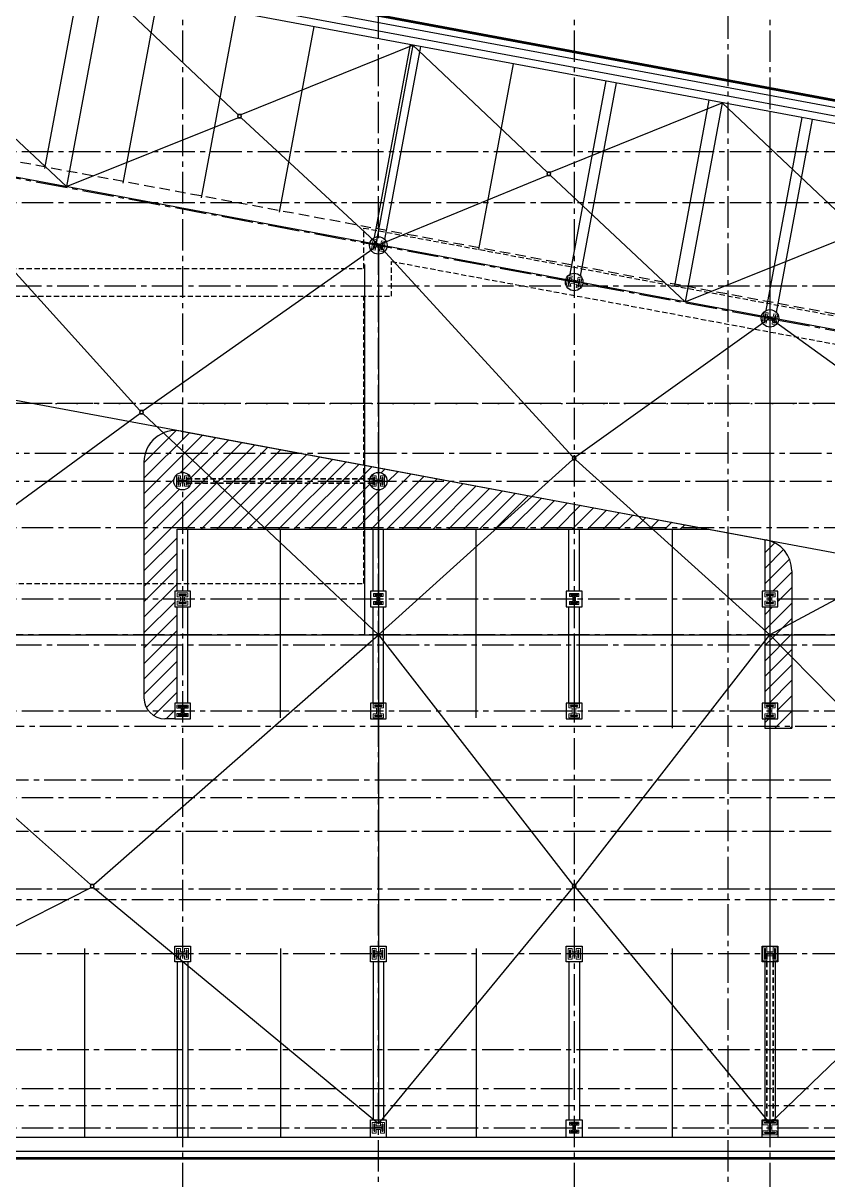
# Model space of a CAD drawing. Header units: inches. Extents: x -3719 to 348, y -844 to 2341.
# Drawn here: x -1418 to -498, y -60 to 1264 of the extents above; entities that cross this region are included whole.
import ezdxf

# ---------------------------------------------------------------- set-up
doc = ezdxf.new("R2010")
doc.units = ezdxf.units.IN
doc.header["$LTSCALE"] = 48
doc.header["$MEASUREMENT"] = 0
for name, pattern in [('CENTER2', [1.125, 0.75, -0.125, 0.125, -0.125]), ('DASHDOT2', [0.5, 0.25, -0.125, 0, -0.125]), ('HIDDEN', [0.375, 0.25, -0.125]), ('HIDDEN2', [0.1875, 0.125, -0.0625]), ('PHANTOM2', [1.25, 0.625, -0.125, 0.125, -0.125, 0.125, -0.125])]:
    doc.linetypes.add(name, pattern=pattern)
for name, color, linetype, lineweight in [('A-Detl-Hatch', 1, 'Continuous', 18), ('S-Detl-Hatch', 1, 'Continuous', 18), ('S-Detl-Wide', 3, 'Continuous', 35)]:
    doc.layers.add(name, color=color, linetype=linetype, lineweight=lineweight)
for name, color, linetype in [('A-Flor-Pfix', 4, 'Continuous'), ('A-Grid(3-32)', 8, 'CENTER2'), ('A-Roof-Above', 8, 'HIDDEN2'), ('A-Site-Element', 2, 'Continuous'), ('A-Site-Parking', 6, 'Continuous'), ('A-Site-Pave', 8, 'Continuous'), ('A-Site-Property', 3, 'PHANTOM2'), ('A-Site-Setback', 5, 'HIDDEN'), ('A-Wall-Full', 3, 'Continuous'), ('S-Foundation', 3, 'Continuous'), ('S-Grid-Iden', 2, 'Continuous'), ('S-Structural Concrete', 4, 'Continuous')]:
    doc.layers.add(name, color=color, linetype=linetype)
doc.layers.add('Zoning Envelope', color=7, linetype='DASHDOT2', true_color=0xaa0061)
doc.linetypes.add('FENCELINE2', pattern='A,0.25,-0.1,[132,ltypeshp.shx,S=0.1,R=0,X=-0.1,Y=0],-0.1,1', length=1.45)
pattern_1 = [(45, (315.5, 9197.75), (-8.838835, 8.838835), [])]

# ---------------------------------------------------------------- blocks, each defined once
blk = doc.blocks.new('GARAGE FLOOR SLOPE')
at = {"layer": 'A-Flor-Pfix'}
for points in [[(2527.2, 2003.9), (2527.2, 1999.9), (2531.2, 1999.9), (2531.2, 2003.9)], [(2881.1, 1938), (2881.1, 1934), (2885.1, 1934), (2885.1, 1938)], [(2415.1, 1665.1), (2415.1, 1661.1), (2419.1, 1661.1), (2419.1, 1665.1)], [(2910, 1612.6), (2910, 1608.6), (2914, 1608.6), (2914, 1612.6)], [(2358.6, 1122.8), (2358.6, 1118.8), (2362.6, 1118.8), (2362.6, 1122.8)], [(2910, 1122.8), (2910, 1118.8), (2914, 1118.8), (2914, 1122.8)]]:
    blk.add_lwpolyline(points, close=True, dxfattribs=at)
for centre in [(2529.2, 2001.9), (2883.1, 1936), (2417.1, 1663.1), (2912, 1610.6), (2360.6, 1120.8), (2912, 1120.8)]:
    blk.add_circle(centre, 2, dxfattribs=at)
at = {"layer": 'A-Roof-Above'}
blk.add_line((2114.6, 1827.6), (2671.4, 1827.6), dxfattribs=at)
for points in [[(1470.4, 1948.1), (2082.9, 1948.1), (2082.9, 1795.8), (2703.1, 1795.8), (2703.1, 1835.7), (3687.5, 1652.2)], [(2671.4, 1827.6), (2671.4, 1873.9), (3715.5, 1679.3)], [(2114.6, 1795.8), (2114.6, 1467.1), (2671.4, 1467.1), (2671.4, 1795.8)]]:
    blk.add_lwpolyline(points, dxfattribs=at)
at = {"layer": 'A-Site-Pave'}
for p, q in [((2373.6, 2149.2), (2331.1, 1921.3)), ((2527.2, 2003.9), (2373.6, 2149.2)), ((2531.2, 2003.9), (2727.5, 2083.2)), ((2727.5, 2083.2), (2685, 1855.3)), ((2881.1, 1938), (2727.5, 2083.2)), ((2177.3, 2065.9), (2331.1, 1921.3)), ((2885.1, 1938), (3081.4, 2017.3)), ((3081.4, 2017.3), (3038.9, 1789.3)), ((3235, 1872), (3081.4, 2017.3)), ((2331.1, 1921.3), (2527.2, 1999.9)), ((2531.2, 1999.9), (2688, 1854.8)), ((3136, 2007.1), (3136, 1408.3)), ((2153.9, 1954.3), (2415.1, 1665.1)), ((2688, 1854.8), (2881.1, 1934)), ((2885.1, 1934), (3038.9, 1789.3)), ((3038.9, 1789.3), (3235, 1868)), ((2419.1, 1665.1), (2688, 1854.8)), ((2688, 1854.8), (2688, 1408.3)), ((2688, 1854.8), (2910, 1612.6)), ((2914, 1612.6), (3136, 1771.2)), ((3136, 1771.2), (3420.1, 1565.6)), ((3136, 1760.4), (3136, 1458.3)), ((2415.1, 1661.1), (2153.9, 1470)), ((2419.1, 1661.1), (2688, 1408.3)), ((2910, 1608.6), (2688, 1408.3)), ((2914, 1608.6), (3136, 1408.3)), ((3420.1, 1561.6), (3136, 1408.3)), ((2153.9, 1408.3), (3683.5, 1408.3)), ((2362.6, 1122.8), (2688, 1408.3)), ((2688, 1408.3), (2688, 849.3)), ((2688, 1408.3), (2910, 1122.8)), ((2914, 1122.8), (3136, 1408.3)), ((3136, 1408.3), (3136, 849.3)), ((3415.8, 1122.8), (3136, 1408.3)), ((2358.6, 1122.8), (2153.9, 1304.1)), ((2033.1, 953.3), (2358.6, 1118.8)), ((2362.6, 1118.8), (2688, 849.3)), ((2910, 1118.8), (2688, 849.3)), ((2914, 1118.8), (3136, 849.3)), ((3415.8, 1118.8), (3136, 849.3)), ((2464, 1034.3), (2464, 833.3))]:
    blk.add_line(p, q, dxfattribs=at)
for points in [[(3687.5, 1668.5), (2016.7, 1979.9), (920.6, 1979.9)], [(695.7, 1951.3), (800.9, 1951.3), (3434, 1460.5), (3699.5, 1460.5)]]:
    blk.add_lwpolyline(points, dxfattribs=at)
blk = doc.blocks.new('*U18')
at = {"layer": 'A-Detl-Hatch'}
h = blk.add_hatch(dxfattribs=at)
h.set_pattern_fill('ANSI32', color=256, scale=6, style=0)
h.set_pattern_definition([(45, (0, -4.96), (-1.591, 1.591), []), (45, (1.0607, -4.96), (-1.591, 1.591), [])])
edge = h.paths.add_edge_path()
edge.add_line((3.9925, -9.92), (3.9925, -9.39))
edge.add_line((3.9925, -9.39), (0.6575, -9.39))
edge.add_arc((0.6575, -8.89), 0.5, 180, 270, ccw=False)
edge.add_line((0.1575, -8.89), (0.1575, -1.03))
edge.add_arc((0.6575, -1.03), 0.5, 90, 180, ccw=False)
edge.add_line((0.6575, -0.53), (3.9925, -0.53))
edge.add_line((3.9925, -0.53), (3.9925, 0))
edge.add_line((3.9925, 0), (-3.9925, 0))
edge.add_line((-3.9925, 0), (-3.9925, -0.53))
edge.add_line((-3.9925, -0.53), (-0.6575, -0.53))
edge.add_arc((-0.6575, -1.03), 0.5, 0, 90, ccw=False)
edge.add_line((-0.1575, -1.03), (-0.1575, -8.89))
edge.add_arc((-0.6575, -8.89), 0.5, -90, 0, ccw=False)
edge.add_line((-0.6575, -9.39), (-3.9925, -9.39))
edge.add_line((-3.9925, -9.39), (-3.9925, -9.92))
edge.add_line((-3.9925, -9.92), (3.9925, -9.92))
at = {"color": 0, "linetype": 'ByBlock'}
blk.add_lwpolyline([(3.9925, -9.92), (3.9925, -9.39), (0.6575, -9.39, -0.414213562), (0.1575, -8.89), (0.1575, -1.03, -0.414213562), (0.6575, -0.53), (3.9925, -0.53), (3.9925, 0), (-3.9925, 0), (-3.9925, -0.53), (-0.6575, -0.53, -0.414213562), (-0.1575, -1.03), (-0.1575, -8.89, -0.414213562), (-0.6575, -9.39), (-3.9925, -9.39), (-3.9925, -9.92)], format="xyb", close=True, dxfattribs=at)
blk = doc.blocks.new('w10x39')
at = {"layer": 'S-Detl-Hatch'}
blk.add_lwpolyline([(13843.6, -7311.4), (13843.6, -7306.8), (13839.7, -7306.8), (13839.7, -7302), (13843.6, -7302), (13843.6, -7297.4), (13831.6, -7297.4), (13831.6, -7302), (13835.4, -7302), (13835.4, -7306.8), (13831.6, -7306.8), (13831.6, -7311.4)], close=True, dxfattribs=at)
at = {"layer": 'S-Detl-Wide'}
blk.add_blockref('*U18', (13837.6, -7299.4), dxfattribs=at)
blk = doc.blocks.new('*U19')
at = {"layer": 'A-Detl-Hatch'}
h = blk.add_hatch(dxfattribs=at)
h.set_pattern_fill('ANSI32', color=256, scale=6, style=0)
h.set_pattern_definition([(45, (0, -5.05), (-1.591, 1.591), []), (45, (1.0607, -5.05), (-1.591, 1.591), [])])
edge = h.paths.add_edge_path()
edge.add_line((4.01, -10.1), (4.01, -9.48))
edge.add_line((4.01, -9.48), (0.675, -9.48))
edge.add_arc((0.675, -8.98), 0.5, 180, 270, ccw=False)
edge.add_line((0.175, -8.98), (0.175, -1.12))
edge.add_arc((0.675, -1.12), 0.5, 90, 180, ccw=False)
edge.add_line((0.675, -0.62), (4.01, -0.62))
edge.add_line((4.01, -0.62), (4.01, 0))
edge.add_line((4.01, 0), (-4.01, 0))
edge.add_line((-4.01, 0), (-4.01, -0.62))
edge.add_line((-4.01, -0.62), (-0.675, -0.62))
edge.add_arc((-0.675, -1.12), 0.5, 0, 90, ccw=False)
edge.add_line((-0.175, -1.12), (-0.175, -8.98))
edge.add_arc((-0.675, -8.98), 0.5, -90, 0, ccw=False)
edge.add_line((-0.675, -9.48), (-4.01, -9.48))
edge.add_line((-4.01, -9.48), (-4.01, -10.1))
edge.add_line((-4.01, -10.1), (4.01, -10.1))
at = {"color": 0, "linetype": 'ByBlock'}
blk.add_lwpolyline([(4.01, -10.1), (4.01, -9.48), (0.675, -9.48, -0.41421356), (0.175, -8.98), (0.175, -1.12, -0.41421356), (0.675, -0.62), (4.01, -0.62), (4.01, 0), (-4.01, 0), (-4.01, -0.62), (-0.675, -0.62, -0.41421356), (-0.175, -1.12), (-0.175, -8.98, -0.41421356), (-0.675, -9.48), (-4.01, -9.48), (-4.01, -10.1)], format="xyb", close=True, dxfattribs=at)
blk = doc.blocks.new('W10X45')
at = {"layer": 'S-Detl-Hatch'}
blk.add_lwpolyline([(13921.9, -7311.4), (13921.9, -7306.7), (13918.1, -7306.7), (13918.1, -7301.9), (13921.9, -7301.9), (13921.9, -7297.3), (13909.9, -7297.3), (13909.9, -7301.9), (13913.7, -7301.9), (13913.7, -7306.7), (13909.9, -7306.7), (13909.9, -7311.4)], close=True, dxfattribs=at)
at = {"layer": 'S-Detl-Wide'}
blk.add_blockref('*U19', (13915.9, -7299.3), dxfattribs=at)
blk = doc.blocks.new('*U10')
at = {"layer": 'A-Detl-Hatch'}
h = blk.add_hatch(dxfattribs=at)
h.set_pattern_fill('ANSI32', color=256, scale=6, style=0)
h.set_pattern_definition([(45, (0, -6.06), (-1.591, 1.591), []), (45, (1.0607, -6.06), (-1.591, 1.591), [])])
edge = h.paths.add_edge_path()
edge.add_line((6, -12.12), (6, -11.515))
edge.add_line((6, -11.515), (0.795, -11.515))
edge.add_arc((0.795, -10.915), 0.6, 180, 270, ccw=False)
edge.add_line((0.195, -10.915), (0.195, -1.205))
edge.add_arc((0.795, -1.205), 0.6, 90, 180, ccw=False)
edge.add_line((0.795, -0.605), (6, -0.605))
edge.add_line((6, -0.605), (6, 0))
edge.add_line((6, 0), (-6, 0))
edge.add_line((-6, 0), (-6, -0.605))
edge.add_line((-6, -0.605), (-0.795, -0.605))
edge.add_arc((-0.795, -1.205), 0.6, 0, 90, ccw=False)
edge.add_line((-0.195, -1.205), (-0.195, -10.915))
edge.add_arc((-0.795, -10.915), 0.6, 270, 360, ccw=False)
edge.add_line((-0.795, -11.515), (-6, -11.515))
edge.add_line((-6, -11.515), (-6, -12.12))
edge.add_line((-6, -12.12), (6, -12.12))
at = {"color": 0, "linetype": 'ByBlock'}
blk.add_lwpolyline([(6, -12.12), (6, -11.515), (0.795, -11.515, -0.41421356), (0.195, -10.915), (0.195, -1.205, -0.41421356), (0.795, -0.605), (6, -0.605), (6, 0), (-6, 0), (-6, -0.605), (-0.795, -0.605, -0.41421356), (-0.195, -1.205), (-0.195, -10.915, -0.41421356), (-0.795, -11.515), (-6, -11.515), (-6, -12.12)], format="xyb", close=True, dxfattribs=at)
blk = doc.blocks.new('W12X65')
at = {"layer": 'S-Detl-Hatch'}
blk.add_lwpolyline([(13860.6, -7310.3), (13860.6, -7305.7), (13854.8, -7305.7), (13854.8, -7298.8), (13860.6, -7298.8), (13860.6, -7294.2), (13844.6, -7294.2), (13844.6, -7298.8), (13850.4, -7298.8), (13850.4, -7305.7), (13844.6, -7305.7), (13844.6, -7310.3)], close=True, dxfattribs=at)
at = {"layer": 'S-Detl-Wide'}
blk.add_blockref('*U10', (13852.6, -7296.2), dxfattribs=at)
blk = doc.blocks.new('*U9')
at = {"layer": 'A-Detl-Hatch'}
h = blk.add_hatch(dxfattribs=at)
h.set_pattern_fill('ANSI32', color=256, scale=6, style=0)
h.set_pattern_definition([(45, (0, -4.865), (-1.591, 1.591), []), (45, (1.0607, -4.865), (-1.591, 1.591), [])])
edge = h.paths.add_edge_path()
edge.add_line((3.98, -9.73), (3.98, -9.295))
edge.add_line((3.98, -9.295), (0.645, -9.295))
edge.add_arc((0.645, -8.795), 0.5, 180, 270, ccw=False)
edge.add_line((0.145, -8.795), (0.145, -0.935))
edge.add_arc((0.645, -0.935), 0.5, 90, 180, ccw=False)
edge.add_line((0.645, -0.435), (3.98, -0.435))
edge.add_line((3.98, -0.435), (3.98, 0))
edge.add_line((3.98, 0), (-3.98, 0))
edge.add_line((-3.98, 0), (-3.98, -0.435))
edge.add_line((-3.98, -0.435), (-0.645, -0.435))
edge.add_arc((-0.645, -0.935), 0.5, 0, 90, ccw=False)
edge.add_line((-0.145, -0.935), (-0.145, -8.795))
edge.add_arc((-0.645, -8.795), 0.5, -90, 0, ccw=False)
edge.add_line((-0.645, -9.295), (-3.98, -9.295))
edge.add_line((-3.98, -9.295), (-3.98, -9.73))
edge.add_line((-3.98, -9.73), (3.98, -9.73))
at = {"color": 0, "linetype": 'ByBlock'}
blk.add_lwpolyline([(3.98, -9.73), (3.98, -9.295), (0.645, -9.295, -0.41421356), (0.145, -8.795), (0.145, -0.935, -0.41421356), (0.645, -0.435), (3.98, -0.435), (3.98, 0), (-3.98, 0), (-3.98, -0.435), (-0.645, -0.435, -0.41421356), (-0.145, -0.935), (-0.145, -8.795, -0.41421356), (-0.645, -9.295), (-3.98, -9.295), (-3.98, -9.73)], format="xyb", close=True, dxfattribs=at)
blk = doc.blocks.new('W10X33')
at = {"layer": 'S-Detl-Hatch'}
blk.add_lwpolyline([(13773.3, -7309.8), (13773.3, -7306.3), (13769.4, -7306.3), (13769.4, -7300.5), (13773.3, -7300.5), (13773.3, -7297), (13762.3, -7297), (13762.3, -7300.5), (13766.2, -7300.5), (13766.2, -7306.3), (13762.3, -7306.3), (13762.3, -7309.8)], close=True, dxfattribs=at)
at = {"layer": 'S-Detl-Wide'}
blk.add_blockref('*U9', (13767.8, -7298.5), dxfattribs=at)
blk = doc.blocks.new('*U16')
at = {"layer": 'A-Detl-Hatch'}
h = blk.add_hatch(dxfattribs=at)
h.set_pattern_fill('ANSI32', color=256, scale=6, style=0)
h.set_pattern_definition([(45, (0, -4.99), (-1.591, 1.591), []), (45, (1.0607, -4.99), (-1.591, 1.591), [])])
edge = h.paths.add_edge_path()
edge.add_line((5, -9.98), (5, -9.42))
edge.add_line((5, -9.42), (0.67, -9.42))
edge.add_arc((0.67, -8.92), 0.5, 180, 270, ccw=False)
edge.add_line((0.17, -8.92), (0.17, -1.06))
edge.add_arc((0.67, -1.06), 0.5, 90, 180, ccw=False)
edge.add_line((0.67, -0.56), (5, -0.56))
edge.add_line((5, -0.56), (5, 0))
edge.add_line((5, 0), (-5, 0))
edge.add_line((-5, 0), (-5, -0.56))
edge.add_line((-5, -0.56), (-0.67, -0.56))
edge.add_arc((-0.67, -1.06), 0.5, 0, 90, ccw=False)
edge.add_line((-0.17, -1.06), (-0.17, -8.92))
edge.add_arc((-0.67, -8.92), 0.5, -90, 0, ccw=False)
edge.add_line((-0.67, -9.42), (-5, -9.42))
edge.add_line((-5, -9.42), (-5, -9.98))
edge.add_line((-5, -9.98), (5, -9.98))
at = {"color": 0, "linetype": 'ByBlock'}
blk.add_lwpolyline([(5, -9.98), (5, -9.42), (0.67, -9.42, -0.4142136), (0.17, -8.92), (0.17, -1.06, -0.4142136), (0.67, -0.56), (5, -0.56), (5, 0), (-5, 0), (-5, -0.56), (-0.67, -0.56, -0.4142136), (-0.17, -1.06), (-0.17, -8.92, -0.4142136), (-0.67, -9.42), (-5, -9.42), (-5, -9.98)], format="xyb", close=True, dxfattribs=at)
blk = doc.blocks.new('W10x49')
at = {"layer": 'S-Detl-Hatch'}
blk.add_lwpolyline([(14011.1, -7309.8), (14011.1, -7306.2), (14006.3, -7306.2), (14006.3, -7300.4), (14011.1, -7300.4), (14011.1, -7296.8), (13998.1, -7296.8), (13998.1, -7300.4), (14002.9, -7300.4), (14002.9, -7306.2), (13998.1, -7306.2), (13998.1, -7309.8)], close=True, dxfattribs=at)
at = {"layer": 'S-Detl-Wide'}
blk.add_blockref('*U16', (14004.6, -7298.3), dxfattribs=at)
blk = doc.blocks.new('*U15')
at = {"layer": 'A-Detl-Hatch'}
h = blk.add_hatch(dxfattribs=at)
h.set_pattern_fill('ANSI32', color=256, scale=6, style=0)
h.set_pattern_definition([(45, (0, -5.97), (-1.591, 1.591), []), (45, (1.0607, -5.97), (-1.591, 1.591), [])])
edge = h.paths.add_edge_path()
edge.add_line((4.0025, -11.94), (4.0025, -11.425))
edge.add_line((4.0025, -11.425), (0.7475, -11.425))
edge.add_arc((0.7475, -10.825), 0.6, 180, 270, ccw=False)
edge.add_line((0.1475, -10.825), (0.1475, -1.115))
edge.add_arc((0.7475, -1.115), 0.6, 90, 180, ccw=False)
edge.add_line((0.7475, -0.515), (4.0025, -0.515))
edge.add_line((4.0025, -0.515), (4.0025, 0))
edge.add_line((4.0025, 0), (-4.0025, 0))
edge.add_line((-4.0025, 0), (-4.0025, -0.515))
edge.add_line((-4.0025, -0.515), (-0.7475, -0.515))
edge.add_arc((-0.7475, -1.115), 0.6, 0, 90, ccw=False)
edge.add_line((-0.1475, -1.115), (-0.1475, -10.825))
edge.add_arc((-0.7475, -10.825), 0.6, -90, 0, ccw=False)
edge.add_line((-0.7475, -11.425), (-4.0025, -11.425))
edge.add_line((-4.0025, -11.425), (-4.0025, -11.94))
edge.add_line((-4.0025, -11.94), (4.0025, -11.94))
at = {"color": 0, "linetype": 'ByBlock'}
blk.add_lwpolyline([(4.0025, -11.94), (4.0025, -11.425), (0.7475, -11.425, -0.414213562), (0.1475, -10.825), (0.1475, -1.115, -0.414213562), (0.7475, -0.515), (4.0025, -0.515), (4.0025, 0), (-4.0025, 0), (-4.0025, -0.515), (-0.7475, -0.515, -0.414213562), (-0.1475, -1.115), (-0.1475, -10.825, -0.414213562), (-0.7475, -11.425), (-4.0025, -11.425), (-4.0025, -11.94)], format="xyb", close=True, dxfattribs=at)
blk = doc.blocks.new('W12X40')
at = {"layer": 'S-Detl-Hatch'}
blk.add_lwpolyline([(14080.9, -7310.3), (14080.9, -7305.8), (14077, -7305.8), (14077, -7298.9), (14080.9, -7298.9), (14080.9, -7294.3), (14068.9, -7294.3), (14068.9, -7298.9), (14072.7, -7298.9), (14072.7, -7305.8), (14068.9, -7305.8), (14068.9, -7310.3)], close=True, dxfattribs=at)
at = {"layer": 'S-Detl-Wide'}
blk.add_blockref('*U15', (14074.9, -7296.3), dxfattribs=at)
blk = doc.blocks.new('LOWER LEVEL - STRUCTURAL GRID')
at = {"layer": 'A-Grid(3-32)'}
for p, q in [((-1551.5, -7402), (-1551.5, -9409.8)), ((-1327.5, -9409.8), (-1327.5, -7402)), ((-1103.5, -7402), (-1103.5, -9409.8)), ((-927.5, -9409.8), (-927.5, -7402)), ((-879.5, -7402), (-879.5, -9409.8)), ((-3895.5, -7709.5), (-160.2, -8405.7)), ((-3895.5, -8080.8), (-146.8, -8080.8)), ((-3895.5, -8138.8), (-146.8, -8138.8)), ((-146.8, -8234.8), (-3895.5, -8234.8)), ((-146.8, -8368.8), (-3895.5, -8368.8)), ((-3880.6, -8425.8), (-161.6, -8425.8)), ((-3880.6, -8457.8), (-161.6, -8457.8)), ((-3895.5, -8510.8), (-146.8, -8510.8)), ((-3895.5, -8592.7), (-146.8, -8592.7)), ((-168, -8633.7), (-3874.3, -8633.7)), ((-146.8, -8645.7), (-3895.5, -8645.7)), ((-3895.5, -8720.8), (-146.8, -8720.8)), ((-166.6, -8738.8), (-3875.7, -8738.8)), ((-3869.7, -8799.7), (-172.6, -8799.7)), ((-3895.5, -8819.7), (-146.8, -8819.7)), ((-161.6, -8858.8), (-3880.7, -8858.8)), ((-146.8, -8924.8), (-3895.5, -8924.8)), ((-146.8, -8998.8), (-3895.5, -8998.8)), ((-146.8, -9108.7), (-3895.5, -9108.7)), ((-3895.5, -9152.8), (-146.8, -9152.8)), ((-3895.5, -9197.8), (-146.8, -9197.8))]:
    blk.add_line(p, q, dxfattribs=at)
blk.add_lwpolyline([(-169.6, -8936.8), (-3872.6, -8936.8), (-3883.2, -8956.8), (-3895.5, -8956.8)], dxfattribs=at)
at = {"layer": 'S-Detl-Wide', "linetype": 'HIDDEN2'}
for p, q in [((-1546.5, -8455.3), (-1332.6, -8455.3)), ((-1546.5, -8460.3), (-1332.6, -8460.3)), ((-883, -8998.9), (-883, -9191.7)), ((-876, -8998.9), (-876, -9191.7))]:
    blk.add_line(p, q, dxfattribs=at)
at = {"layer": 'S-Structural Concrete'}
for points in [[(-1560.5, -8601.7), (-1542.5, -8601.7), (-1542.5, -8583.7), (-1560.5, -8583.7)], [(-1336.5, -8601.7), (-1318.5, -8601.7), (-1318.5, -8583.7), (-1336.5, -8583.7)], [(-1112.5, -8601.7), (-1094.5, -8601.7), (-1094.5, -8583.7), (-1112.5, -8583.7)], [(-888.5, -8601.7), (-870.5, -8601.7), (-870.5, -8583.7), (-888.5, -8583.7)], [(-1560.5, -8729.8), (-1542.5, -8729.8), (-1542.5, -8711.8), (-1560.5, -8711.8)], [(-1336.5, -8729.8), (-1318.5, -8729.8), (-1318.5, -8711.8), (-1336.5, -8711.8)], [(-1112.5, -8729.8), (-1094.5, -8729.8), (-1094.5, -8711.8), (-1112.5, -8711.8)], [(-888.5, -8729.8), (-870.5, -8729.8), (-870.5, -8711.8), (-888.5, -8711.8)], [(-1560.5, -8989.8), (-1542.5, -8989.8), (-1542.5, -9007.8), (-1560.5, -9007.8)], [(-1336.5, -8989.8), (-1318.5, -8989.8), (-1318.5, -9007.8), (-1336.5, -9007.8)], [(-1112.5, -8989.8), (-1094.5, -8989.8), (-1094.5, -9007.8), (-1112.5, -9007.8)], [(-888.5, -8989.8), (-870.5, -8989.8), (-870.5, -9007.8), (-888.5, -9007.8)], [(-1336.5, -9188.8), (-1318.5, -9188.8), (-1318.5, -9208.8), (-1336.5, -9208.8)], [(-1112.5, -9188.8), (-1094.5, -9188.8), (-1094.5, -9208.8), (-1112.5, -9208.8)], [(-888.5, -9188.8), (-870.5, -9188.8), (-870.5, -9208.8), (-888.5, -9208.8)]]:
    blk.add_lwpolyline(points, close=True, dxfattribs=at)
for centre in [(-1327.5, -8188.1), (-1103.5, -8229.9), (-879.5, -8271.6), (-1551.5, -8457.8), (-1327.5, -8457.8)]:
    blk.add_circle(centre, 10, dxfattribs=at)
for name, p, rotation in [('w10x39', (-11043.8, -20453), 79.441666666667), ('W12X40', (-10861.2, -20728.4), 79.44166666666703), ('W12X40', (-10637.2, -20770.2), 79.44166666666703), ('W10X45', (-8855.8, -22373.6), 90), ('W10X45', (-8631.8, -22373.6), 90), ('W10x49', (12453.1, -16024), 180), ('w10x39', (-8855.9, -22836.3), 90), ('w10x39', (-8631.9, -22836.3), 90), ('W10X45', (-8407.8, -22914.6), 90), ('W12X65', (-8181.7, -22851.3), 90)]:
    blk.add_blockref(name, p, dxfattribs=dict(rotation=rotation))
for name, p in [('w10x39', (-15389.1, -1288.3)), ('W10X33', (-15095.3, -1289.3)), ('W10X33', (-14871.3, -1289.3)), ('w10x39', (-14717.1, -1288.3)), ('W12X40', (-15402.4, -1418.4)), ('W12X40', (-15178.4, -1418.4)), ('W12X40', (-14954.4, -1418.4))]:
    blk.add_blockref(name, p)
blk = doc.blocks.new('LOWER LEVEL - CORE & SHELL')
at = {"layer": 'A-Wall-Full'}
for p, q in [((-491.5, -8088.9), (-3254.4, -7574)), ((-494.8, -8106.6), (-3240, -7595))]:
    blk.add_line(p, q, dxfattribs=at)
at = {"layer": 'S-Foundation'}
for p, q in [((-1336.5, -9208.8), (-1766.5, -9208.8)), ((-1112.5, -9208.8), (-1318.5, -9208.8)), ((-888.5, -9208.8), (-1094.5, -9208.8)), ((-593.5, -9208.8), (-870.5, -9208.8)), ((-300, -9224.8), (-3679, -9224.8))]:
    blk.add_line(p, q, dxfattribs=at)
for points in [[(-1336.5, -9208.8), (-1336.5, -9188.8), (-1318.5, -9188.8), (-1318.5, -9208.8)], [(-1112.5, -9208.8), (-1112.5, -9188.8), (-1094.5, -9188.8), (-1094.5, -9208.8)], [(-888.5, -9208.8), (-888.5, -9188.8), (-870.5, -9188.8), (-870.5, -9208.8)]]:
    blk.add_lwpolyline(points, dxfattribs=at)
for name, p in [('W10X33', (-14871.3, -1894.3)), ('W12X65', (-14732.1, -1895.5))]:
    blk.add_blockref(name, p)
at = {"layer": 'S-Grid-Iden', "rotation": 270}
blk.add_blockref('w10x39', (5976.9, 4639.8), dxfattribs=at)

msp = doc.modelspace()

# ---------------------------------------------------------------- hatches: boundary and pattern name
at = {"layer": 'A-Site-Parking'}
h = msp.add_hatch(dxfattribs=at)
h.set_pattern_fill('ANSI31', color=256, scale=100, style=0)
h.set_pattern_definition(pattern_1)
h.paths.add_polyline_path([(-1242, 596), (-1245, 596), (-1245, 614), (-1242, 614), (-1242, 622.9), (-1280.1, 622.9), (-1280.1, 492, 0.414214), (-1256.1, 468), (-1245, 468), (-1245, 486), (-1242, 486)])
h.paths.add_polyline_path([(-1242, 685), (-1028.6, 685), (-1028.6, 737.5), (-1226.3, 737.5, -0.881018), (-1246, 740, -0.881018), (-1226.3, 742.5), (-1028.6, 742.5), (-1028.6, 758.4), (-1237.5, 797.2, 0.469106), (-1280.1, 761.8), (-1280.1, 622.9), (-1242, 622.9)])
h.paths.add_polyline_path([(-1028.6, 742.5), (-1226.3, 742.5, -0.063254), (-1226, 740, -0.063254), (-1226.3, 737.5), (-1028.6, 737.5)], flags=17)
h.paths.add_polyline_path([(-1028.6, 758.4), (-1028.6, 742.5), (-1021.7, 742.5, -0.881018), (-1002, 740, -0.881018), (-1021.7, 737.5), (-1028.6, 737.5), (-1028.6, 685), (-633.9, 685)])
h.paths.add_polyline_path([(-1022, 740, -0.063254), (-1021.7, 742.5), (-1028.6, 742.5), (-1028.6, 737.5), (-1021.7, 737.5, -0.063254)], flags=17)
h = msp.add_hatch(dxfattribs=at)
h.set_pattern_fill('ANSI31', color=256, scale=100, style=0)
h.set_pattern_definition(pattern_1)
h.paths.add_polyline_path([(-539, 637.4, 0.325925), (-564, 671.7), (-564, 614), (-555, 614), (-555, 605), (-539, 605)])
h.paths.add_polyline_path([(-564, 671.7, 0.031711), (-568.4, 672.8), (-570, 673.1), (-570, 614), (-564, 614)])
h.paths.add_polyline_path([(-539, 605), (-555, 605), (-555, 596), (-564, 596), (-564, 552), (-539, 552)])
h.paths.add_polyline_path([(-564, 596), (-570, 596), (-570, 552), (-564, 552)])
h.paths.add_polyline_path([(-564, 552), (-570, 552), (-570, 486), (-564, 486)])
h.paths.add_polyline_path([(-539, 552), (-564, 552), (-564, 486), (-555, 486), (-555, 477), (-539, 477)])
h.paths.add_polyline_path([(-539, 477), (-555, 477), (-555, 468), (-564, 468), (-564, 459), (-539, 459)])
h.paths.add_polyline_path([(-564, 468), (-570, 468), (-570, 459), (-564, 459)])
h.paths.add_polyline_path([(-564, 459), (-570, 459), (-570, 457.1), (-564, 457.1)])
h.paths.add_polyline_path([(-539, 459), (-564, 459), (-564, 457.1), (-539, 457.1)])

# ---------------------------------------------------------------- linework, layer by layer
at = {"layer": 'A-Site-Element', "linetype": 'FENCELINE2'}
msp.add_lwpolyline([(-3355.5, 1299.8), (-3355.5, 1456.5), (-2974.1, 1385.4), (-2931.7, 1613.3), (-186.5, 1101.6)], dxfattribs=at)
at = {"layer": 'A-Site-Parking'}
for p, q in [((-1393.4, 1097.7), (-1353.8, 1310)), ((-1303.9, 1081), (-1264.3, 1293.4)), ((-1214.4, 1064.3), (-1174.8, 1276.7)), ((-1124.9, 1047.7), (-1085.3, 1260.2)), ((-1016.4, 1018.6), (-975.2, 1239.6)), ((-1004.6, 1016.4), (-963.4, 1237.4)), ((-896.9, 1005.2), (-857.4, 1217.5)), ((-792.4, 976.8), (-751.2, 1197.9)), ((-780.6, 974.6), (-739.4, 1195.7)), ((-672.9, 963.4), (-633.4, 1175.8)), ((-568.4, 935.1), (-527.2, 1156.1)), ((-556.6, 932.9), (-515.4, 1153.9)), ((-1237.5, 797.2), (-568.4, 672.8)), ((-1280.1, 761.8), (-1280.1, 492)), ((-1242, 685), (-633.9, 685)), ((-1242, 614), (-1242, 685)), ((-1230, 614), (-1230, 685)), ((-1124, 469), (-1124, 685)), ((-1018, 614), (-1018, 685)), ((-1006, 614), (-1006, 685)), ((-900, 469), (-900, 685)), ((-794, 614), (-794, 685)), ((-782, 614), (-782, 685)), ((-676, 685), (-676, 457.1)), ((-570, 673.1), (-570, 614)), ((-539, 637.4), (-539, 457.1)), ((-1242, 486), (-1242, 596)), ((-1230, 486), (-1230, 596)), ((-1018, 486), (-1018, 596)), ((-1006, 486), (-1006, 596)), ((-794, 486), (-794, 596)), ((-782, 486), (-782, 596)), ((-570, 596), (-570, 486)), ((-1245, 468), (-1256.1, 468)), ((-570, 468), (-570, 457.1)), ((-570, 457.1), (-539, 457.1)), ((-1348, 205), (-1348, -11)), ((-1124, 205), (-1124, -11)), ((-900, 205), (-900, -11)), ((-676, 205), (-676, -11)), ((-1242, 190), (-1242, -11)), ((-1230, 190), (-1230, -11)), ((-1018, 190), (-1018, 9)), ((-1006, 190), (-1006, 9)), ((-794, 190), (-794, 9)), ((-782, 190), (-782, 9)), ((-570, 190), (-570, 9)), ((-558, 190), (-558, 9))]:
    msp.add_line(p, q, dxfattribs=at)
for centre, radius, start, end in [((-1244.1, 761.8), 36, 79.4737, 180), ((-575, 637.4), 36, 0, 79.4737), ((-1256.1, 492), 24, 180, 270)]:
    msp.add_arc(centre, radius, start, end, dxfattribs=at)
at = {"layer": 'A-Site-Pave'}
for p, q in [((-1028, 987.7), (-1028, 564)), ((-564, 596), (-564, 564)), ((-788, 564), (-788, 486))]:
    msp.add_line(p, q, dxfattribs=at)
at = {"layer": 'A-Site-Property', "const_width": 3}
msp.add_lwpolyline([(-2840, -35, 0.000391), (-2984, -35.1, 0.00127), (-3452, -37), (-3452, 827.7), (-3452, 1727.7), (-48.2, 1093.3, 0.002707), (100, 1066.5), (100, -35), (-2840, -35)], format="xyb", dxfattribs=at)
at = {"layer": 'A-Site-Setback'}
msp.add_lwpolyline([(-3368, 1467.9), (-92.2, 857.4, 0.002374), (40, 833.4), (40, 25), (-2900, 25, 0.00067), (-2984.1, 24.9, 0.001041), (-3368, 23.5), (-3368, 827.7), (-3368, 1467.9)], format="xyb", dxfattribs=at)
at = {"layer": 'Zoning Envelope'}
msp.add_lwpolyline([(228, 829), (-2840, 829, 0.000426), (-2973.4, 828.9, 0.001551), (-3580, 826.1, 0.001255)], format="xyb", dxfattribs=at)

# ---------------------------------------------------------------- block references
for name, p in [('LOWER LEVEL - STRUCTURAL GRID', (315.5, 9197.8)), ('GARAGE FLOOR SLOPE', (-3700, -844.3))]:
    msp.add_blockref(name, p)
at = {"linetype": 'HIDDEN'}
msp.add_blockref('LOWER LEVEL - CORE & SHELL', (315.5, 9197.8), dxfattribs=at)

doc.saveas('drawing.dxf')
